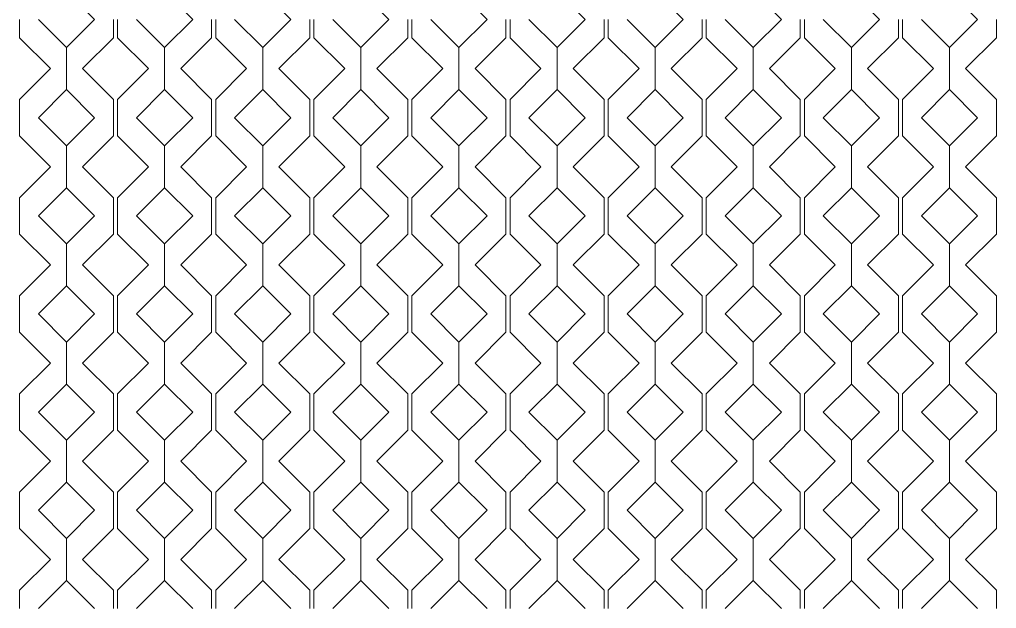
# Model space of a CAD drawing. Header units: millimetres. Extents: x -20794 to 71174, y -103753 to 30644.
# Drawn here: x 2174 to 5493, y 15667 to 17667 of the extents above; entities that cross this region are included whole.
import ezdxf

# ---------------------------------------------------------------- set-up
doc = ezdxf.new("R2010")
doc.units = ezdxf.units.MM
doc.header["$MEASUREMENT"] = 0
doc.layers.add('Местность - Рельеф', color=7, linetype='Continuous')
doc.layers.add('Местность - Рельеф_Ном._пера__102', color=7, linetype='Continuous', lineweight=5, true_color=0xcccccc)

# ---------------------------------------------------------------- blocks, each defined once
blk = doc.blocks.new('*X1')
at = {"layer": 'Местность - Рельеф_Ном._пера__102', "color": 254, "linetype": 'Continuous', "lineweight": 5, "true_color": 0xcccccc}
for p, q in [((2333.331165, 17762.0786), (2428.7608, 17666.649)), ((2666.664165, 17762.0786), (2762.0938, 17666.649)), ((2999.997165, 17762.0786), (3095.4268, 17666.649)), ((3333.330165, 17762.0786), (3428.7598, 17666.649)), ((3666.663165, 17762.0786), (3762.0928, 17666.649)), ((3999.996165, 17762.0786), (4095.4258, 17666.649)), ((4333.329165, 17762.0786), (4428.7588, 17666.649)), ((4666.662165, 17762.0786), (4762.0918, 17666.649)), ((4999.995165, 17762.0786), (5095.4248, 17666.649)), ((5333.328165, 17762.0786), (5428.7578, 17666.649)), ((2173.762, 17666.649), (2173.762, 17604.905)), ((2333.331, 17571.22), (2237.902, 17666.649)), ((2428.7606, 17666.649), (2333.331, 17571.22)), ((2492.9, 17666.649), (2492.9, 17604.905)), ((2507.095, 17666.649), (2507.095, 17604.905)), ((2666.664, 17571.22), (2571.235, 17666.649)), ((2762.0936, 17666.649), (2666.664, 17571.22)), ((2826.233, 17666.649), (2826.233, 17604.905)), ((2840.428, 17666.649), (2840.428, 17604.905)), ((2999.997, 17571.22), (2904.568, 17666.649)), ((3095.4266, 17666.649), (2999.997, 17571.22)), ((3159.566, 17666.649), (3159.566, 17604.905)), ((3173.761, 17666.649), (3173.761, 17604.905)), ((3333.33, 17571.22), (3237.901, 17666.649)), ((3428.7596, 17666.649), (3333.33, 17571.22)), ((3492.899, 17666.649), (3492.899, 17604.905)), ((3507.094, 17666.649), (3507.094, 17604.905)), ((3666.663, 17571.22), (3571.234, 17666.649)), ((3762.0926, 17666.649), (3666.663, 17571.22)), ((3826.232, 17666.649), (3826.232, 17604.905)), ((3840.427, 17666.649), (3840.427, 17604.905)), ((3999.996, 17571.22), (3904.567, 17666.649)), ((4095.4256, 17666.649), (3999.996, 17571.22)), ((4159.565, 17666.649), (4159.565, 17604.905)), ((4173.76, 17666.649), (4173.76, 17604.905)), ((4333.329, 17571.22), (4237.9, 17666.649)), ((4428.7586, 17666.649), (4333.329, 17571.22)), ((4492.898, 17666.649), (4492.898, 17604.905)), ((4507.093, 17666.649), (4507.093, 17604.905)), ((4666.662, 17571.22), (4571.233, 17666.649)), ((4762.0916, 17666.649), (4666.662, 17571.22)), ((4826.231, 17666.649), (4826.231, 17604.905)), ((4840.426, 17666.649), (4840.426, 17604.905)), ((4999.995, 17571.22), (4904.566, 17666.649)), ((5095.4246, 17666.649), (4999.995, 17571.22)), ((5159.564, 17666.649), (5159.564, 17604.905)), ((5173.759, 17666.649), (5173.759, 17604.905)), ((5333.328, 17571.22), (5237.899, 17666.649)), ((5428.7576, 17666.649), (5333.328, 17571.22)), ((5492.897, 17666.649), (5492.897, 17604.905)), ((2278.684, 17499.983), (2173.762, 17604.905)), ((2492.9, 17604.905), (2387.9779, 17499.983)), ((2612.017, 17499.983), (2507.095, 17604.905)), ((2826.233, 17604.905), (2721.3109, 17499.983)), ((2945.35, 17499.983), (2840.428, 17604.905)), ((3159.566, 17604.905), (3054.6439, 17499.983)), ((3278.683, 17499.983), (3173.761, 17604.905)), ((3492.899, 17604.905), (3387.9769, 17499.983)), ((3612.016, 17499.983), (3507.094, 17604.905)), ((3826.232, 17604.905), (3721.3099, 17499.983)), ((3945.349, 17499.983), (3840.427, 17604.905)), ((4159.565, 17604.905), (4054.6429, 17499.983)), ((4278.682, 17499.983), (4173.76, 17604.905)), ((4492.898, 17604.905), (4387.9759, 17499.983)), ((4612.015, 17499.983), (4507.093, 17604.905)), ((4826.231, 17604.905), (4721.3089, 17499.983)), ((4945.348, 17499.983), (4840.426, 17604.905)), ((5159.564, 17604.905), (5054.6419, 17499.983)), ((5278.681, 17499.983), (5173.759, 17604.905)), ((5492.897, 17604.905), (5387.9749, 17499.983)), ((2333.331, 17428.7456), (2333.331, 17571.22)), ((2333.331165, 17571.22), (2333.331165, 17428.7456)), ((2666.664, 17428.7456), (2666.664, 17571.22)), ((2666.664165, 17571.22), (2666.664165, 17428.7456)), ((2999.997, 17428.7456), (2999.997, 17571.22)), ((2999.997165, 17571.22), (2999.997165, 17428.7456)), ((3333.33, 17428.7456), (3333.33, 17571.22)), ((3333.330165, 17571.22), (3333.330165, 17428.7456)), ((3666.663, 17428.7456), (3666.663, 17571.22)), ((3666.663165, 17571.22), (3666.663165, 17428.7456)), ((3999.996, 17428.7456), (3999.996, 17571.22)), ((3999.996165, 17571.22), (3999.996165, 17428.7456)), ((4333.329, 17428.7456), (4333.329, 17571.22)), ((4333.329165, 17571.22), (4333.329165, 17428.7456)), ((4666.662, 17428.7456), (4666.662, 17571.22)), ((4666.662165, 17571.22), (4666.662165, 17428.7456)), ((4999.995, 17428.7456), (4999.995, 17571.22)), ((4999.995165, 17571.22), (4999.995165, 17428.7456)), ((5333.328, 17428.7456), (5333.328, 17571.22)), ((5333.328165, 17571.22), (5333.328165, 17428.7456)), ((2173.762, 17395.0605), (2278.684, 17499.983)), ((2387.9779, 17499.983), (2492.9, 17395.0605)), ((2507.095, 17395.0605), (2612.017, 17499.983)), ((2721.3109, 17499.983), (2826.233, 17395.0605)), ((2840.428, 17395.0605), (2945.35, 17499.983)), ((3054.6439, 17499.983), (3159.566, 17395.0605)), ((3173.761, 17395.0605), (3278.683, 17499.983)), ((3387.9769, 17499.983), (3492.899, 17395.0605)), ((3507.094, 17395.0605), (3612.016, 17499.983)), ((3721.3099, 17499.983), (3826.232, 17395.0605)), ((3840.427, 17395.0605), (3945.349, 17499.983)), ((4054.6429, 17499.983), (4159.565, 17395.0605)), ((4173.76, 17395.0605), (4278.682, 17499.983)), ((4387.9759, 17499.983), (4492.898, 17395.0605)), ((4507.093, 17395.0605), (4612.015, 17499.983)), ((4721.3089, 17499.983), (4826.231, 17395.0605)), ((4840.426, 17395.0605), (4945.348, 17499.983)), ((5054.6419, 17499.983), (5159.564, 17395.0605)), ((5173.759, 17395.0605), (5278.681, 17499.983)), ((5387.9749, 17499.983), (5492.897, 17395.0605)), ((2237.902, 17333.316165), (2333.331, 17428.7458)), ((2333.331165, 17428.7456), (2428.7608, 17333.316)), ((2571.235, 17333.316165), (2666.664, 17428.7458)), ((2666.664165, 17428.7456), (2762.0938, 17333.316)), ((2904.568, 17333.316165), (2999.997, 17428.7458)), ((2999.997165, 17428.7456), (3095.4268, 17333.316)), ((3237.901, 17333.316165), (3333.33, 17428.7458)), ((3333.330165, 17428.7456), (3428.7598, 17333.316)), ((3571.234, 17333.316165), (3666.663, 17428.7458)), ((3666.663165, 17428.7456), (3762.0928, 17333.316)), ((3904.567, 17333.316165), (3999.996, 17428.7458)), ((3999.996165, 17428.7456), (4095.4258, 17333.316)), ((4237.9, 17333.316165), (4333.329, 17428.7458)), ((4333.329165, 17428.7456), (4428.7588, 17333.316)), ((4571.233, 17333.316165), (4666.662, 17428.7458)), ((4666.662165, 17428.7456), (4762.0918, 17333.316)), ((4904.566, 17333.316165), (4999.995, 17428.7458)), ((4999.995165, 17428.7456), (5095.4248, 17333.316)), ((5237.899, 17333.316165), (5333.328, 17428.7458)), ((5333.328165, 17428.7456), (5428.7578, 17333.316)), ((2173.762, 17395.0605), (2173.762, 17333.316)), ((2492.9, 17395.0605), (2492.9, 17333.316)), ((2507.095, 17395.0605), (2507.095, 17333.316)), ((2826.233, 17395.0605), (2826.233, 17333.316)), ((2840.428, 17395.0605), (2840.428, 17333.316)), ((3159.566, 17395.0605), (3159.566, 17333.316)), ((3173.761, 17395.0605), (3173.761, 17333.316)), ((3492.899, 17395.0605), (3492.899, 17333.316)), ((3507.094, 17395.0605), (3507.094, 17333.316)), ((3826.232, 17395.0605), (3826.232, 17333.316)), ((3840.427, 17395.0605), (3840.427, 17333.316)), ((4159.565, 17395.0605), (4159.565, 17333.316)), ((4173.76, 17395.0605), (4173.76, 17333.316)), ((4492.898, 17395.0605), (4492.898, 17333.316)), ((4507.093, 17395.0605), (4507.093, 17333.316)), ((4826.231, 17395.0605), (4826.231, 17333.316)), ((4840.426, 17395.0605), (4840.426, 17333.316)), ((5159.564, 17395.0605), (5159.564, 17333.316)), ((5173.759, 17395.0605), (5173.759, 17333.316)), ((5492.897, 17395.0605), (5492.897, 17333.316)), ((2173.762, 17333.316), (2173.762, 17271.572)), ((2333.331, 17237.887), (2237.902, 17333.316)), ((2428.7606, 17333.316), (2333.331, 17237.887)), ((2492.9, 17333.316), (2492.9, 17271.572)), ((2507.095, 17333.316), (2507.095, 17271.572)), ((2666.664, 17237.887), (2571.235, 17333.316)), ((2762.0936, 17333.316), (2666.664, 17237.887)), ((2826.233, 17333.316), (2826.233, 17271.572)), ((2840.428, 17333.316), (2840.428, 17271.572)), ((2999.997, 17237.887), (2904.568, 17333.316)), ((3095.4266, 17333.316), (2999.997, 17237.887)), ((3159.566, 17333.316), (3159.566, 17271.572)), ((3173.761, 17333.316), (3173.761, 17271.572)), ((3333.33, 17237.887), (3237.901, 17333.316)), ((3428.7596, 17333.316), (3333.33, 17237.887)), ((3492.899, 17333.316), (3492.899, 17271.572)), ((3507.094, 17333.316), (3507.094, 17271.572)), ((3666.663, 17237.887), (3571.234, 17333.316)), ((3762.0926, 17333.316), (3666.663, 17237.887)), ((3826.232, 17333.316), (3826.232, 17271.572)), ((3840.427, 17333.316), (3840.427, 17271.572)), ((3999.996, 17237.887), (3904.567, 17333.316)), ((4095.4256, 17333.316), (3999.996, 17237.887)), ((4159.565, 17333.316), (4159.565, 17271.572)), ((4173.76, 17333.316), (4173.76, 17271.572)), ((4333.329, 17237.887), (4237.9, 17333.316)), ((4428.7586, 17333.316), (4333.329, 17237.887)), ((4492.898, 17333.316), (4492.898, 17271.572)), ((4507.093, 17333.316), (4507.093, 17271.572)), ((4666.662, 17237.887), (4571.233, 17333.316)), ((4762.0916, 17333.316), (4666.662, 17237.887)), ((4826.231, 17333.316), (4826.231, 17271.572)), ((4840.426, 17333.316), (4840.426, 17271.572)), ((4999.995, 17237.887), (4904.566, 17333.316)), ((5095.4246, 17333.316), (4999.995, 17237.887)), ((5159.564, 17333.316), (5159.564, 17271.572)), ((5173.759, 17333.316), (5173.759, 17271.572)), ((5333.328, 17237.887), (5237.899, 17333.316)), ((5428.7576, 17333.316), (5333.328, 17237.887)), ((5492.897, 17333.316), (5492.897, 17271.572)), ((2278.684, 17166.65), (2173.762, 17271.572)), ((2492.9, 17271.572), (2387.9779, 17166.65)), ((2612.017, 17166.65), (2507.095, 17271.572)), ((2826.233, 17271.572), (2721.3109, 17166.65)), ((2945.35, 17166.65), (2840.428, 17271.572)), ((3159.566, 17271.572), (3054.6439, 17166.65)), ((3278.683, 17166.65), (3173.761, 17271.572)), ((3492.899, 17271.572), (3387.9769, 17166.65)), ((3612.016, 17166.65), (3507.094, 17271.572)), ((3826.232, 17271.572), (3721.3099, 17166.65)), ((3945.349, 17166.65), (3840.427, 17271.572)), ((4159.565, 17271.572), (4054.6429, 17166.65)), ((4278.682, 17166.65), (4173.76, 17271.572)), ((4492.898, 17271.572), (4387.9759, 17166.65)), ((4612.015, 17166.65), (4507.093, 17271.572)), ((4826.231, 17271.572), (4721.3089, 17166.65)), ((4945.348, 17166.65), (4840.426, 17271.572)), ((5159.564, 17271.572), (5054.6419, 17166.65)), ((5278.681, 17166.65), (5173.759, 17271.572)), ((5492.897, 17271.572), (5387.9749, 17166.65)), ((2333.331, 17095.4126), (2333.331, 17237.887)), ((2333.331165, 17237.887), (2333.331165, 17095.4126)), ((2666.664, 17095.4126), (2666.664, 17237.887)), ((2666.664165, 17237.887), (2666.664165, 17095.4126)), ((2999.997, 17095.4126), (2999.997, 17237.887)), ((2999.997165, 17237.887), (2999.997165, 17095.4126)), ((3333.33, 17095.4126), (3333.33, 17237.887)), ((3333.330165, 17237.887), (3333.330165, 17095.4126)), ((3666.663, 17095.4126), (3666.663, 17237.887)), ((3666.663165, 17237.887), (3666.663165, 17095.4126)), ((3999.996, 17095.4126), (3999.996, 17237.887)), ((3999.996165, 17237.887), (3999.996165, 17095.4126)), ((4333.329, 17095.4126), (4333.329, 17237.887)), ((4333.329165, 17237.887), (4333.329165, 17095.4126)), ((4666.662, 17095.4126), (4666.662, 17237.887)), ((4666.662165, 17237.887), (4666.662165, 17095.4126)), ((4999.995, 17095.4126), (4999.995, 17237.887)), ((4999.995165, 17237.887), (4999.995165, 17095.4126)), ((5333.328, 17095.4126), (5333.328, 17237.887)), ((5333.328165, 17237.887), (5333.328165, 17095.4126)), ((2173.762, 17061.7275), (2278.684, 17166.65)), ((2387.9779, 17166.65), (2492.9, 17061.7275)), ((2507.095, 17061.7275), (2612.017, 17166.65)), ((2721.3109, 17166.65), (2826.233, 17061.7275)), ((2840.428, 17061.7275), (2945.35, 17166.65)), ((3054.6439, 17166.65), (3159.566, 17061.7275)), ((3173.761, 17061.7275), (3278.683, 17166.65)), ((3387.9769, 17166.65), (3492.899, 17061.7275)), ((3507.094, 17061.7275), (3612.016, 17166.65)), ((3721.3099, 17166.65), (3826.232, 17061.7275)), ((3840.427, 17061.7275), (3945.349, 17166.65)), ((4054.6429, 17166.65), (4159.565, 17061.7275)), ((4173.76, 17061.7275), (4278.682, 17166.65)), ((4387.9759, 17166.65), (4492.898, 17061.7275)), ((4507.093, 17061.7275), (4612.015, 17166.65)), ((4721.3089, 17166.65), (4826.231, 17061.7275)), ((4840.426, 17061.7275), (4945.348, 17166.65)), ((5054.6419, 17166.65), (5159.564, 17061.7275)), ((5173.759, 17061.7275), (5278.681, 17166.65)), ((5387.9749, 17166.65), (5492.897, 17061.7275)), ((2237.902, 16999.983165), (2333.331, 17095.4128)), ((2333.331165, 17095.4126), (2428.7608, 16999.983)), ((2571.235, 16999.983165), (2666.664, 17095.4128)), ((2666.664165, 17095.4126), (2762.0938, 16999.983)), ((2904.568, 16999.983165), (2999.997, 17095.4128)), ((2999.997165, 17095.4126), (3095.4268, 16999.983)), ((3237.901, 16999.983165), (3333.33, 17095.4128)), ((3333.330165, 17095.4126), (3428.7598, 16999.983)), ((3571.234, 16999.983165), (3666.663, 17095.4128)), ((3666.663165, 17095.4126), (3762.0928, 16999.983)), ((3904.567, 16999.983165), (3999.996, 17095.4128)), ((3999.996165, 17095.4126), (4095.4258, 16999.983)), ((4237.9, 16999.983165), (4333.329, 17095.4128)), ((4333.329165, 17095.4126), (4428.7588, 16999.983)), ((4571.233, 16999.983165), (4666.662, 17095.4128)), ((4666.662165, 17095.4126), (4762.0918, 16999.983)), ((4904.566, 16999.983165), (4999.995, 17095.4128)), ((4999.995165, 17095.4126), (5095.4248, 16999.983)), ((5237.899, 16999.983165), (5333.328, 17095.4128)), ((5333.328165, 17095.4126), (5428.7578, 16999.983)), ((2173.762, 17061.7275), (2173.762, 16999.983)), ((2492.9, 17061.7275), (2492.9, 16999.983)), ((2507.095, 17061.7275), (2507.095, 16999.983)), ((2826.233, 17061.7275), (2826.233, 16999.983)), ((2840.428, 17061.7275), (2840.428, 16999.983)), ((3159.566, 17061.7275), (3159.566, 16999.983)), ((3173.761, 17061.7275), (3173.761, 16999.983)), ((3492.899, 17061.7275), (3492.899, 16999.983)), ((3507.094, 17061.7275), (3507.094, 16999.983)), ((3826.232, 17061.7275), (3826.232, 16999.983)), ((3840.427, 17061.7275), (3840.427, 16999.983)), ((4159.565, 17061.7275), (4159.565, 16999.983)), ((4173.76, 17061.7275), (4173.76, 16999.983)), ((4492.898, 17061.7275), (4492.898, 16999.983)), ((4507.093, 17061.7275), (4507.093, 16999.983)), ((4826.231, 17061.7275), (4826.231, 16999.983)), ((4840.426, 17061.7275), (4840.426, 16999.983)), ((5159.564, 17061.7275), (5159.564, 16999.983)), ((5173.759, 17061.7275), (5173.759, 16999.983)), ((5492.897, 17061.7275), (5492.897, 16999.983)), ((2173.762, 16999.983), (2173.762, 16938.239)), ((2333.331, 16904.554), (2237.902, 16999.983)), ((2428.7606, 16999.983), (2333.331, 16904.554)), ((2492.9, 16999.983), (2492.9, 16938.239)), ((2507.095, 16999.983), (2507.095, 16938.239)), ((2666.664, 16904.554), (2571.235, 16999.983)), ((2762.0936, 16999.983), (2666.664, 16904.554)), ((2826.233, 16999.983), (2826.233, 16938.239)), ((2840.428, 16999.983), (2840.428, 16938.239)), ((2999.997, 16904.554), (2904.568, 16999.983)), ((3095.4266, 16999.983), (2999.997, 16904.554)), ((3159.566, 16999.983), (3159.566, 16938.239)), ((3173.761, 16999.983), (3173.761, 16938.239)), ((3333.33, 16904.554), (3237.901, 16999.983)), ((3428.7596, 16999.983), (3333.33, 16904.554)), ((3492.899, 16999.983), (3492.899, 16938.239)), ((3507.094, 16999.983), (3507.094, 16938.239)), ((3666.663, 16904.554), (3571.234, 16999.983)), ((3762.0926, 16999.983), (3666.663, 16904.554)), ((3826.232, 16999.983), (3826.232, 16938.239)), ((3840.427, 16999.983), (3840.427, 16938.239)), ((3999.996, 16904.554), (3904.567, 16999.983)), ((4095.4256, 16999.983), (3999.996, 16904.554)), ((4159.565, 16999.983), (4159.565, 16938.239)), ((4173.76, 16999.983), (4173.76, 16938.239)), ((4333.329, 16904.554), (4237.9, 16999.983)), ((4428.7586, 16999.983), (4333.329, 16904.554)), ((4492.898, 16999.983), (4492.898, 16938.239)), ((4507.093, 16999.983), (4507.093, 16938.239)), ((4666.662, 16904.554), (4571.233, 16999.983)), ((4762.0916, 16999.983), (4666.662, 16904.554)), ((4826.231, 16999.983), (4826.231, 16938.239)), ((4840.426, 16999.983), (4840.426, 16938.239)), ((4999.995, 16904.554), (4904.566, 16999.983)), ((5095.4246, 16999.983), (4999.995, 16904.554)), ((5159.564, 16999.983), (5159.564, 16938.239)), ((5173.759, 16999.983), (5173.759, 16938.239)), ((5333.328, 16904.554), (5237.899, 16999.983)), ((5428.7576, 16999.983), (5333.328, 16904.554)), ((5492.897, 16999.983), (5492.897, 16938.239)), ((2278.684, 16833.317), (2173.762, 16938.239)), ((2492.9, 16938.239), (2387.9779, 16833.317)), ((2612.017, 16833.317), (2507.095, 16938.239)), ((2826.233, 16938.239), (2721.3109, 16833.317)), ((2945.35, 16833.317), (2840.428, 16938.239)), ((3159.566, 16938.239), (3054.6439, 16833.317)), ((3278.683, 16833.317), (3173.761, 16938.239)), ((3492.899, 16938.239), (3387.9769, 16833.317)), ((3612.016, 16833.317), (3507.094, 16938.239)), ((3826.232, 16938.239), (3721.3099, 16833.317)), ((3945.349, 16833.317), (3840.427, 16938.239)), ((4159.565, 16938.239), (4054.6429, 16833.317)), ((4278.682, 16833.317), (4173.76, 16938.239)), ((4492.898, 16938.239), (4387.9759, 16833.317)), ((4612.015, 16833.317), (4507.093, 16938.239)), ((4826.231, 16938.239), (4721.3089, 16833.317)), ((4945.348, 16833.317), (4840.426, 16938.239)), ((5159.564, 16938.239), (5054.6419, 16833.317)), ((5278.681, 16833.317), (5173.759, 16938.239)), ((5492.897, 16938.239), (5387.9749, 16833.317)), ((2333.331, 16762.0796), (2333.331, 16904.554)), ((2333.331165, 16904.554), (2333.331165, 16762.0796)), ((2666.664, 16762.0796), (2666.664, 16904.554)), ((2666.664165, 16904.554), (2666.664165, 16762.0796)), ((2999.997, 16762.0796), (2999.997, 16904.554)), ((2999.997165, 16904.554), (2999.997165, 16762.0796)), ((3333.33, 16762.0796), (3333.33, 16904.554)), ((3333.330165, 16904.554), (3333.330165, 16762.0796)), ((3666.663, 16762.0796), (3666.663, 16904.554)), ((3666.663165, 16904.554), (3666.663165, 16762.0796)), ((3999.996, 16762.0796), (3999.996, 16904.554)), ((3999.996165, 16904.554), (3999.996165, 16762.0796)), ((4333.329, 16762.0796), (4333.329, 16904.554)), ((4333.329165, 16904.554), (4333.329165, 16762.0796)), ((4666.662, 16762.0796), (4666.662, 16904.554)), ((4666.662165, 16904.554), (4666.662165, 16762.0796)), ((4999.995, 16762.0796), (4999.995, 16904.554)), ((4999.995165, 16904.554), (4999.995165, 16762.0796)), ((5333.328, 16762.0796), (5333.328, 16904.554)), ((5333.328165, 16904.554), (5333.328165, 16762.0796)), ((2173.762, 16728.3945), (2278.684, 16833.317)), ((2387.9779, 16833.317), (2492.9, 16728.3945)), ((2507.095, 16728.3945), (2612.017, 16833.317)), ((2721.3109, 16833.317), (2826.233, 16728.3945)), ((2840.428, 16728.3945), (2945.35, 16833.317)), ((3054.6439, 16833.317), (3159.566, 16728.3945)), ((3173.761, 16728.3945), (3278.683, 16833.317)), ((3387.9769, 16833.317), (3492.899, 16728.3945)), ((3507.094, 16728.3945), (3612.016, 16833.317)), ((3721.3099, 16833.317), (3826.232, 16728.3945)), ((3840.427, 16728.3945), (3945.349, 16833.317)), ((4054.6429, 16833.317), (4159.565, 16728.3945)), ((4173.76, 16728.3945), (4278.682, 16833.317)), ((4387.9759, 16833.317), (4492.898, 16728.3945)), ((4507.093, 16728.3945), (4612.015, 16833.317)), ((4721.3089, 16833.317), (4826.231, 16728.3945)), ((4840.426, 16728.3945), (4945.348, 16833.317)), ((5054.6419, 16833.317), (5159.564, 16728.3945)), ((5173.759, 16728.3945), (5278.681, 16833.317)), ((5387.9749, 16833.317), (5492.897, 16728.3945)), ((2237.902, 16666.650165), (2333.331, 16762.0798)), ((2333.331165, 16762.0796), (2428.7608, 16666.65)), ((2571.235, 16666.650165), (2666.664, 16762.0798)), ((2666.664165, 16762.0796), (2762.0938, 16666.65)), ((2904.568, 16666.650165), (2999.997, 16762.0798)), ((2999.997165, 16762.0796), (3095.4268, 16666.65)), ((3237.901, 16666.650165), (3333.33, 16762.0798)), ((3333.330165, 16762.0796), (3428.7598, 16666.65)), ((3571.234, 16666.650165), (3666.663, 16762.0798)), ((3666.663165, 16762.0796), (3762.0928, 16666.65)), ((3904.567, 16666.650165), (3999.996, 16762.0798)), ((3999.996165, 16762.0796), (4095.4258, 16666.65)), ((4237.9, 16666.650165), (4333.329, 16762.0798)), ((4333.329165, 16762.0796), (4428.7588, 16666.65)), ((4571.233, 16666.650165), (4666.662, 16762.0798)), ((4666.662165, 16762.0796), (4762.0918, 16666.65)), ((4904.566, 16666.650165), (4999.995, 16762.0798)), ((4999.995165, 16762.0796), (5095.4248, 16666.65)), ((5237.899, 16666.650165), (5333.328, 16762.0798)), ((5333.328165, 16762.0796), (5428.7578, 16666.65)), ((2173.762, 16728.3945), (2173.762, 16666.65)), ((2492.9, 16728.3945), (2492.9, 16666.65)), ((2507.095, 16728.3945), (2507.095, 16666.65)), ((2826.233, 16728.3945), (2826.233, 16666.65)), ((2840.428, 16728.3945), (2840.428, 16666.65)), ((3159.566, 16728.3945), (3159.566, 16666.65)), ((3173.761, 16728.3945), (3173.761, 16666.65)), ((3492.899, 16728.3945), (3492.899, 16666.65)), ((3507.094, 16728.3945), (3507.094, 16666.65)), ((3826.232, 16728.3945), (3826.232, 16666.65)), ((3840.427, 16728.3945), (3840.427, 16666.65)), ((4159.565, 16728.3945), (4159.565, 16666.65)), ((4173.76, 16728.3945), (4173.76, 16666.65)), ((4492.898, 16728.3945), (4492.898, 16666.65)), ((4507.093, 16728.3945), (4507.093, 16666.65)), ((4826.231, 16728.3945), (4826.231, 16666.65)), ((4840.426, 16728.3945), (4840.426, 16666.65)), ((5159.564, 16728.3945), (5159.564, 16666.65)), ((5173.759, 16728.3945), (5173.759, 16666.65)), ((5492.897, 16728.3945), (5492.897, 16666.65)), ((2173.762, 16666.65), (2173.762, 16604.906)), ((2333.331, 16571.221), (2237.902, 16666.65)), ((2428.7606, 16666.65), (2333.331, 16571.221)), ((2492.9, 16666.65), (2492.9, 16604.906)), ((2507.095, 16666.65), (2507.095, 16604.906)), ((2666.664, 16571.221), (2571.235, 16666.65)), ((2762.0936, 16666.65), (2666.664, 16571.221)), ((2826.233, 16666.65), (2826.233, 16604.906)), ((2840.428, 16666.65), (2840.428, 16604.906)), ((2999.997, 16571.221), (2904.568, 16666.65)), ((3095.4266, 16666.65), (2999.997, 16571.221)), ((3159.566, 16666.65), (3159.566, 16604.906)), ((3173.761, 16666.65), (3173.761, 16604.906)), ((3333.33, 16571.221), (3237.901, 16666.65)), ((3428.7596, 16666.65), (3333.33, 16571.221)), ((3492.899, 16666.65), (3492.899, 16604.906)), ((3507.094, 16666.65), (3507.094, 16604.906)), ((3666.663, 16571.221), (3571.234, 16666.65)), ((3762.0926, 16666.65), (3666.663, 16571.221)), ((3826.232, 16666.65), (3826.232, 16604.906)), ((3840.427, 16666.65), (3840.427, 16604.906)), ((3999.996, 16571.221), (3904.567, 16666.65)), ((4095.4256, 16666.65), (3999.996, 16571.221)), ((4159.565, 16666.65), (4159.565, 16604.906)), ((4173.76, 16666.65), (4173.76, 16604.906)), ((4333.329, 16571.221), (4237.9, 16666.65)), ((4428.7586, 16666.65), (4333.329, 16571.221)), ((4492.898, 16666.65), (4492.898, 16604.906)), ((4507.093, 16666.65), (4507.093, 16604.906)), ((4666.662, 16571.221), (4571.233, 16666.65)), ((4762.0916, 16666.65), (4666.662, 16571.221)), ((4826.231, 16666.65), (4826.231, 16604.906)), ((4840.426, 16666.65), (4840.426, 16604.906)), ((4999.995, 16571.221), (4904.566, 16666.65)), ((5095.4246, 16666.65), (4999.995, 16571.221)), ((5159.564, 16666.65), (5159.564, 16604.906)), ((5173.759, 16666.65), (5173.759, 16604.906)), ((5333.328, 16571.221), (5237.899, 16666.65)), ((5428.7576, 16666.65), (5333.328, 16571.221)), ((5492.897, 16666.65), (5492.897, 16604.906)), ((2278.684, 16499.984), (2173.762, 16604.906)), ((2492.9, 16604.906), (2387.9779, 16499.984)), ((2612.017, 16499.984), (2507.095, 16604.906)), ((2826.233, 16604.906), (2721.3109, 16499.984)), ((2945.35, 16499.984), (2840.428, 16604.906)), ((3159.566, 16604.906), (3054.6439, 16499.984)), ((3278.683, 16499.984), (3173.761, 16604.906)), ((3492.899, 16604.906), (3387.9769, 16499.984)), ((3612.016, 16499.984), (3507.094, 16604.906)), ((3826.232, 16604.906), (3721.3099, 16499.984)), ((3945.349, 16499.984), (3840.427, 16604.906)), ((4159.565, 16604.906), (4054.6429, 16499.984)), ((4278.682, 16499.984), (4173.76, 16604.906)), ((4492.898, 16604.906), (4387.9759, 16499.984)), ((4612.015, 16499.984), (4507.093, 16604.906)), ((4826.231, 16604.906), (4721.3089, 16499.984)), ((4945.348, 16499.984), (4840.426, 16604.906)), ((5159.564, 16604.906), (5054.6419, 16499.984)), ((5278.681, 16499.984), (5173.759, 16604.906)), ((5492.897, 16604.906), (5387.9749, 16499.984)), ((2333.331, 16428.7466), (2333.331, 16571.221)), ((2333.331165, 16571.221), (2333.331165, 16428.7466)), ((2666.664, 16428.7466), (2666.664, 16571.221)), ((2666.664165, 16571.221), (2666.664165, 16428.7466)), ((2999.997, 16428.7466), (2999.997, 16571.221)), ((2999.997165, 16571.221), (2999.997165, 16428.7466)), ((3333.33, 16428.7466), (3333.33, 16571.221)), ((3333.330165, 16571.221), (3333.330165, 16428.7466)), ((3666.663, 16428.7466), (3666.663, 16571.221)), ((3666.663165, 16571.221), (3666.663165, 16428.7466)), ((3999.996, 16428.7466), (3999.996, 16571.221)), ((3999.996165, 16571.221), (3999.996165, 16428.7466)), ((4333.329, 16428.7466), (4333.329, 16571.221)), ((4333.329165, 16571.221), (4333.329165, 16428.7466)), ((4666.662, 16428.7466), (4666.662, 16571.221)), ((4666.662165, 16571.221), (4666.662165, 16428.7466)), ((4999.995, 16428.7466), (4999.995, 16571.221)), ((4999.995165, 16571.221), (4999.995165, 16428.7466)), ((5333.328, 16428.7466), (5333.328, 16571.221)), ((5333.328165, 16571.221), (5333.328165, 16428.7466)), ((2173.762, 16395.0615), (2278.684, 16499.984)), ((2387.9779, 16499.984), (2492.9, 16395.0615)), ((2507.095, 16395.0615), (2612.017, 16499.984)), ((2721.3109, 16499.984), (2826.233, 16395.0615)), ((2840.428, 16395.0615), (2945.35, 16499.984)), ((3054.6439, 16499.984), (3159.566, 16395.0615)), ((3173.761, 16395.0615), (3278.683, 16499.984)), ((3387.9769, 16499.984), (3492.899, 16395.0615)), ((3507.094, 16395.0615), (3612.016, 16499.984)), ((3721.3099, 16499.984), (3826.232, 16395.0615)), ((3840.427, 16395.0615), (3945.349, 16499.984)), ((4054.6429, 16499.984), (4159.565, 16395.0615)), ((4173.76, 16395.0615), (4278.682, 16499.984)), ((4387.9759, 16499.984), (4492.898, 16395.0615)), ((4507.093, 16395.0615), (4612.015, 16499.984)), ((4721.3089, 16499.984), (4826.231, 16395.0615)), ((4840.426, 16395.0615), (4945.348, 16499.984)), ((5054.6419, 16499.984), (5159.564, 16395.0615)), ((5173.759, 16395.0615), (5278.681, 16499.984)), ((5387.9749, 16499.984), (5492.897, 16395.0615)), ((2237.902, 16333.317165), (2333.331, 16428.7468)), ((2333.331165, 16428.7466), (2428.7608, 16333.317)), ((2571.235, 16333.317165), (2666.664, 16428.7468)), ((2666.664165, 16428.7466), (2762.0938, 16333.317)), ((2904.568, 16333.317165), (2999.997, 16428.7468)), ((2999.997165, 16428.7466), (3095.4268, 16333.317)), ((3237.901, 16333.317165), (3333.33, 16428.7468)), ((3333.330165, 16428.7466), (3428.7598, 16333.317)), ((3571.234, 16333.317165), (3666.663, 16428.7468)), ((3666.663165, 16428.7466), (3762.0928, 16333.317)), ((3904.567, 16333.317165), (3999.996, 16428.7468)), ((3999.996165, 16428.7466), (4095.4258, 16333.317)), ((4237.9, 16333.317165), (4333.329, 16428.7468)), ((4333.329165, 16428.7466), (4428.7588, 16333.317)), ((4571.233, 16333.317165), (4666.662, 16428.7468)), ((4666.662165, 16428.7466), (4762.0918, 16333.317)), ((4904.566, 16333.317165), (4999.995, 16428.7468)), ((4999.995165, 16428.7466), (5095.4248, 16333.317)), ((5237.899, 16333.317165), (5333.328, 16428.7468)), ((5333.328165, 16428.7466), (5428.7578, 16333.317)), ((2173.762, 16395.0615), (2173.762, 16333.317)), ((2492.9, 16395.0615), (2492.9, 16333.317)), ((2507.095, 16395.0615), (2507.095, 16333.317)), ((2826.233, 16395.0615), (2826.233, 16333.317)), ((2840.428, 16395.0615), (2840.428, 16333.317)), ((3159.566, 16395.0615), (3159.566, 16333.317)), ((3173.761, 16395.0615), (3173.761, 16333.317)), ((3492.899, 16395.0615), (3492.899, 16333.317)), ((3507.094, 16395.0615), (3507.094, 16333.317)), ((3826.232, 16395.0615), (3826.232, 16333.317)), ((3840.427, 16395.0615), (3840.427, 16333.317)), ((4159.565, 16395.0615), (4159.565, 16333.317)), ((4173.76, 16395.0615), (4173.76, 16333.317)), ((4492.898, 16395.0615), (4492.898, 16333.317)), ((4507.093, 16395.0615), (4507.093, 16333.317)), ((4826.231, 16395.0615), (4826.231, 16333.317)), ((4840.426, 16395.0615), (4840.426, 16333.317)), ((5159.564, 16395.0615), (5159.564, 16333.317)), ((5173.759, 16395.0615), (5173.759, 16333.317)), ((5492.897, 16395.0615), (5492.897, 16333.317)), ((2173.762, 16333.317), (2173.762, 16271.573)), ((2333.331, 16237.888), (2237.902, 16333.317)), ((2428.7606, 16333.317), (2333.331, 16237.888)), ((2492.9, 16333.317), (2492.9, 16271.573)), ((2507.095, 16333.317), (2507.095, 16271.573)), ((2666.664, 16237.888), (2571.235, 16333.317)), ((2762.0936, 16333.317), (2666.664, 16237.888)), ((2826.233, 16333.317), (2826.233, 16271.573)), ((2840.428, 16333.317), (2840.428, 16271.573)), ((2999.997, 16237.888), (2904.568, 16333.317)), ((3095.4266, 16333.317), (2999.997, 16237.888)), ((3159.566, 16333.317), (3159.566, 16271.573)), ((3173.761, 16333.317), (3173.761, 16271.573)), ((3333.33, 16237.888), (3237.901, 16333.317)), ((3428.7596, 16333.317), (3333.33, 16237.888)), ((3492.899, 16333.317), (3492.899, 16271.573)), ((3507.094, 16333.317), (3507.094, 16271.573)), ((3666.663, 16237.888), (3571.234, 16333.317)), ((3762.0926, 16333.317), (3666.663, 16237.888)), ((3826.232, 16333.317), (3826.232, 16271.573)), ((3840.427, 16333.317), (3840.427, 16271.573)), ((3999.996, 16237.888), (3904.567, 16333.317)), ((4095.4256, 16333.317), (3999.996, 16237.888)), ((4159.565, 16333.317), (4159.565, 16271.573)), ((4173.76, 16333.317), (4173.76, 16271.573)), ((4333.329, 16237.888), (4237.9, 16333.317)), ((4428.7586, 16333.317), (4333.329, 16237.888)), ((4492.898, 16333.317), (4492.898, 16271.573)), ((4507.093, 16333.317), (4507.093, 16271.573)), ((4666.662, 16237.888), (4571.233, 16333.317)), ((4762.0916, 16333.317), (4666.662, 16237.888)), ((4826.231, 16333.317), (4826.231, 16271.573)), ((4840.426, 16333.317), (4840.426, 16271.573)), ((4999.995, 16237.888), (4904.566, 16333.317)), ((5095.4246, 16333.317), (4999.995, 16237.888)), ((5159.564, 16333.317), (5159.564, 16271.573)), ((5173.759, 16333.317), (5173.759, 16271.573)), ((5333.328, 16237.888), (5237.899, 16333.317)), ((5428.7576, 16333.317), (5333.328, 16237.888)), ((5492.897, 16333.317), (5492.897, 16271.573)), ((2278.684, 16166.651), (2173.762, 16271.573)), ((2492.9, 16271.573), (2387.9779, 16166.651)), ((2612.017, 16166.651), (2507.095, 16271.573)), ((2826.233, 16271.573), (2721.3109, 16166.651)), ((2945.35, 16166.651), (2840.428, 16271.573)), ((3159.566, 16271.573), (3054.6439, 16166.651)), ((3278.683, 16166.651), (3173.761, 16271.573)), ((3492.899, 16271.573), (3387.9769, 16166.651)), ((3612.016, 16166.651), (3507.094, 16271.573)), ((3826.232, 16271.573), (3721.3099, 16166.651)), ((3945.349, 16166.651), (3840.427, 16271.573)), ((4159.565, 16271.573), (4054.6429, 16166.651)), ((4278.682, 16166.651), (4173.76, 16271.573)), ((4492.898, 16271.573), (4387.9759, 16166.651)), ((4612.015, 16166.651), (4507.093, 16271.573)), ((4826.231, 16271.573), (4721.3089, 16166.651)), ((4945.348, 16166.651), (4840.426, 16271.573)), ((5159.564, 16271.573), (5054.6419, 16166.651)), ((5278.681, 16166.651), (5173.759, 16271.573)), ((5492.897, 16271.573), (5387.9749, 16166.651)), ((2333.331, 16095.4136), (2333.331, 16237.888)), ((2333.331165, 16237.888), (2333.331165, 16095.4136)), ((2666.664, 16095.4136), (2666.664, 16237.888)), ((2666.664165, 16237.888), (2666.664165, 16095.4136)), ((2999.997, 16095.4136), (2999.997, 16237.888)), ((2999.997165, 16237.888), (2999.997165, 16095.4136)), ((3333.33, 16095.4136), (3333.33, 16237.888)), ((3333.330165, 16237.888), (3333.330165, 16095.4136)), ((3666.663, 16095.4136), (3666.663, 16237.888)), ((3666.663165, 16237.888), (3666.663165, 16095.4136)), ((3999.996, 16095.4136), (3999.996, 16237.888)), ((3999.996165, 16237.888), (3999.996165, 16095.4136)), ((4333.329, 16095.4136), (4333.329, 16237.888)), ((4333.329165, 16237.888), (4333.329165, 16095.4136)), ((4666.662, 16095.4136), (4666.662, 16237.888)), ((4666.662165, 16237.888), (4666.662165, 16095.4136)), ((4999.995, 16095.4136), (4999.995, 16237.888)), ((4999.995165, 16237.888), (4999.995165, 16095.4136)), ((5333.328, 16095.4136), (5333.328, 16237.888)), ((5333.328165, 16237.888), (5333.328165, 16095.4136)), ((2173.762, 16061.7285), (2278.684, 16166.651)), ((2387.9779, 16166.651), (2492.9, 16061.7285)), ((2507.095, 16061.7285), (2612.017, 16166.651)), ((2721.3109, 16166.651), (2826.233, 16061.7285)), ((2840.428, 16061.7285), (2945.35, 16166.651)), ((3054.6439, 16166.651), (3159.566, 16061.7285)), ((3173.761, 16061.7285), (3278.683, 16166.651)), ((3387.9769, 16166.651), (3492.899, 16061.7285)), ((3507.094, 16061.7285), (3612.016, 16166.651)), ((3721.3099, 16166.651), (3826.232, 16061.7285)), ((3840.427, 16061.7285), (3945.349, 16166.651)), ((4054.6429, 16166.651), (4159.565, 16061.7285)), ((4173.76, 16061.7285), (4278.682, 16166.651)), ((4387.9759, 16166.651), (4492.898, 16061.7285)), ((4507.093, 16061.7285), (4612.015, 16166.651)), ((4721.3089, 16166.651), (4826.231, 16061.7285)), ((4840.426, 16061.7285), (4945.348, 16166.651)), ((5054.6419, 16166.651), (5159.564, 16061.7285)), ((5173.759, 16061.7285), (5278.681, 16166.651)), ((5387.9749, 16166.651), (5492.897, 16061.7285)), ((2237.902, 15999.984165), (2333.331, 16095.4138)), ((2333.331165, 16095.4136), (2428.7608, 15999.984)), ((2571.235, 15999.984165), (2666.664, 16095.4138)), ((2666.664165, 16095.4136), (2762.0938, 15999.984)), ((2904.568, 15999.984165), (2999.997, 16095.4138)), ((2999.997165, 16095.4136), (3095.4268, 15999.984)), ((3237.901, 15999.984165), (3333.33, 16095.4138)), ((3333.330165, 16095.4136), (3428.7598, 15999.984)), ((3571.234, 15999.984165), (3666.663, 16095.4138)), ((3666.663165, 16095.4136), (3762.0928, 15999.984)), ((3904.567, 15999.984165), (3999.996, 16095.4138)), ((3999.996165, 16095.4136), (4095.4258, 15999.984)), ((4237.9, 15999.984165), (4333.329, 16095.4138)), ((4333.329165, 16095.4136), (4428.7588, 15999.984)), ((4571.233, 15999.984165), (4666.662, 16095.4138)), ((4666.662165, 16095.4136), (4762.0918, 15999.984)), ((4904.566, 15999.984165), (4999.995, 16095.4138)), ((4999.995165, 16095.4136), (5095.4248, 15999.984)), ((5237.899, 15999.984165), (5333.328, 16095.4138)), ((5333.328165, 16095.4136), (5428.7578, 15999.984)), ((2173.762, 16061.7285), (2173.762, 15999.984)), ((2492.9, 16061.7285), (2492.9, 15999.984)), ((2507.095, 16061.7285), (2507.095, 15999.984)), ((2826.233, 16061.7285), (2826.233, 15999.984)), ((2840.428, 16061.7285), (2840.428, 15999.984)), ((3159.566, 16061.7285), (3159.566, 15999.984)), ((3173.761, 16061.7285), (3173.761, 15999.984)), ((3492.899, 16061.7285), (3492.899, 15999.984)), ((3507.094, 16061.7285), (3507.094, 15999.984)), ((3826.232, 16061.7285), (3826.232, 15999.984)), ((3840.427, 16061.7285), (3840.427, 15999.984)), ((4159.565, 16061.7285), (4159.565, 15999.984)), ((4173.76, 16061.7285), (4173.76, 15999.984)), ((4492.898, 16061.7285), (4492.898, 15999.984)), ((4507.093, 16061.7285), (4507.093, 15999.984)), ((4826.231, 16061.7285), (4826.231, 15999.984)), ((4840.426, 16061.7285), (4840.426, 15999.984)), ((5159.564, 16061.7285), (5159.564, 15999.984)), ((5173.759, 16061.7285), (5173.759, 15999.984)), ((5492.897, 16061.7285), (5492.897, 15999.984)), ((2173.762, 15999.984), (2173.762, 15938.24)), ((2333.331, 15904.555), (2237.902, 15999.984)), ((2428.7606, 15999.984), (2333.331, 15904.555)), ((2492.9, 15999.984), (2492.9, 15938.24)), ((2507.095, 15999.984), (2507.095, 15938.24)), ((2666.664, 15904.555), (2571.235, 15999.984)), ((2762.0936, 15999.984), (2666.664, 15904.555)), ((2826.233, 15999.984), (2826.233, 15938.24)), ((2840.428, 15999.984), (2840.428, 15938.24)), ((2999.997, 15904.555), (2904.568, 15999.984)), ((3095.4266, 15999.984), (2999.997, 15904.555)), ((3159.566, 15999.984), (3159.566, 15938.24)), ((3173.761, 15999.984), (3173.761, 15938.24)), ((3333.33, 15904.555), (3237.901, 15999.984)), ((3428.7596, 15999.984), (3333.33, 15904.555)), ((3492.899, 15999.984), (3492.899, 15938.24)), ((3507.094, 15999.984), (3507.094, 15938.24)), ((3666.663, 15904.555), (3571.234, 15999.984)), ((3762.0926, 15999.984), (3666.663, 15904.555)), ((3826.232, 15999.984), (3826.232, 15938.24)), ((3840.427, 15999.984), (3840.427, 15938.24)), ((3999.996, 15904.555), (3904.567, 15999.984)), ((4095.4256, 15999.984), (3999.996, 15904.555)), ((4159.565, 15999.984), (4159.565, 15938.24)), ((4173.76, 15999.984), (4173.76, 15938.24)), ((4333.329, 15904.555), (4237.9, 15999.984)), ((4428.7586, 15999.984), (4333.329, 15904.555)), ((4492.898, 15999.984), (4492.898, 15938.24)), ((4507.093, 15999.984), (4507.093, 15938.24)), ((4666.662, 15904.555), (4571.233, 15999.984)), ((4762.0916, 15999.984), (4666.662, 15904.555)), ((4826.231, 15999.984), (4826.231, 15938.24)), ((4840.426, 15999.984), (4840.426, 15938.24)), ((4999.995, 15904.555), (4904.566, 15999.984)), ((5095.4246, 15999.984), (4999.995, 15904.555)), ((5159.564, 15999.984), (5159.564, 15938.24)), ((5173.759, 15999.984), (5173.759, 15938.24)), ((5333.328, 15904.555), (5237.899, 15999.984)), ((5428.7576, 15999.984), (5333.328, 15904.555)), ((5492.897, 15999.984), (5492.897, 15938.24)), ((2278.684, 15833.318), (2173.762, 15938.24)), ((2492.9, 15938.24), (2387.9779, 15833.318)), ((2612.017, 15833.318), (2507.095, 15938.24)), ((2826.233, 15938.24), (2721.3109, 15833.318)), ((2945.35, 15833.318), (2840.428, 15938.24)), ((3159.566, 15938.24), (3054.6439, 15833.318)), ((3278.683, 15833.318), (3173.761, 15938.24)), ((3492.899, 15938.24), (3387.9769, 15833.318)), ((3612.016, 15833.318), (3507.094, 15938.24)), ((3826.232, 15938.24), (3721.3099, 15833.318)), ((3945.349, 15833.318), (3840.427, 15938.24)), ((4159.565, 15938.24), (4054.6429, 15833.318)), ((4278.682, 15833.318), (4173.76, 15938.24)), ((4492.898, 15938.24), (4387.9759, 15833.318)), ((4612.015, 15833.318), (4507.093, 15938.24)), ((4826.231, 15938.24), (4721.3089, 15833.318)), ((4945.348, 15833.318), (4840.426, 15938.24)), ((5159.564, 15938.24), (5054.6419, 15833.318)), ((5278.681, 15833.318), (5173.759, 15938.24)), ((5492.897, 15938.24), (5387.9749, 15833.318)), ((2333.331, 15762.0806), (2333.331, 15904.555)), ((2333.331165, 15904.555), (2333.331165, 15762.0806)), ((2666.664, 15762.0806), (2666.664, 15904.555)), ((2666.664165, 15904.555), (2666.664165, 15762.0806)), ((2999.997, 15762.0806), (2999.997, 15904.555)), ((2999.997165, 15904.555), (2999.997165, 15762.0806)), ((3333.33, 15762.0806), (3333.33, 15904.555)), ((3333.330165, 15904.555), (3333.330165, 15762.0806)), ((3666.663, 15762.0806), (3666.663, 15904.555)), ((3666.663165, 15904.555), (3666.663165, 15762.0806)), ((3999.996, 15762.0806), (3999.996, 15904.555)), ((3999.996165, 15904.555), (3999.996165, 15762.0806)), ((4333.329, 15762.0806), (4333.329, 15904.555)), ((4333.329165, 15904.555), (4333.329165, 15762.0806)), ((4666.662, 15762.0806), (4666.662, 15904.555)), ((4666.662165, 15904.555), (4666.662165, 15762.0806)), ((4999.995, 15762.0806), (4999.995, 15904.555)), ((4999.995165, 15904.555), (4999.995165, 15762.0806)), ((5333.328, 15762.0806), (5333.328, 15904.555)), ((5333.328165, 15904.555), (5333.328165, 15762.0806)), ((2173.762, 15728.3955), (2278.684, 15833.318)), ((2387.9779, 15833.318), (2492.9, 15728.3955)), ((2507.095, 15728.3955), (2612.017, 15833.318)), ((2721.3109, 15833.318), (2826.233, 15728.3955)), ((2840.428, 15728.3955), (2945.35, 15833.318)), ((3054.6439, 15833.318), (3159.566, 15728.3955)), ((3173.761, 15728.3955), (3278.683, 15833.318)), ((3387.9769, 15833.318), (3492.899, 15728.3955)), ((3507.094, 15728.3955), (3612.016, 15833.318)), ((3721.3099, 15833.318), (3826.232, 15728.3955)), ((3840.427, 15728.3955), (3945.349, 15833.318)), ((4054.6429, 15833.318), (4159.565, 15728.3955)), ((4173.76, 15728.3955), (4278.682, 15833.318)), ((4387.9759, 15833.318), (4492.898, 15728.3955)), ((4507.093, 15728.3955), (4612.015, 15833.318)), ((4721.3089, 15833.318), (4826.231, 15728.3955)), ((4840.426, 15728.3955), (4945.348, 15833.318)), ((5054.6419, 15833.318), (5159.564, 15728.3955)), ((5173.759, 15728.3955), (5278.681, 15833.318)), ((5387.9749, 15833.318), (5492.897, 15728.3955)), ((2237.902, 15666.651165), (2333.331, 15762.0808)), ((2333.331165, 15762.0806), (2428.7608, 15666.651)), ((2571.235, 15666.651165), (2666.664, 15762.0808)), ((2666.664165, 15762.0806), (2762.0938, 15666.651)), ((2904.568, 15666.651165), (2999.997, 15762.0808)), ((2999.997165, 15762.0806), (3095.4268, 15666.651)), ((3237.901, 15666.651165), (3333.33, 15762.0808)), ((3333.330165, 15762.0806), (3428.7598, 15666.651)), ((3571.234, 15666.651165), (3666.663, 15762.0808)), ((3666.663165, 15762.0806), (3762.0928, 15666.651)), ((3904.567, 15666.651165), (3999.996, 15762.0808)), ((3999.996165, 15762.0806), (4095.4258, 15666.651)), ((4237.9, 15666.651165), (4333.329, 15762.0808)), ((4333.329165, 15762.0806), (4428.7588, 15666.651)), ((4571.233, 15666.651165), (4666.662, 15762.0808)), ((4666.662165, 15762.0806), (4762.0918, 15666.651)), ((4904.566, 15666.651165), (4999.995, 15762.0808)), ((4999.995165, 15762.0806), (5095.4248, 15666.651)), ((5237.899, 15666.651165), (5333.328, 15762.0808)), ((5333.328165, 15762.0806), (5428.7578, 15666.651)), ((2173.762, 15728.3955), (2173.762, 15666.651)), ((2492.9, 15728.3955), (2492.9, 15666.651)), ((2507.095, 15728.3955), (2507.095, 15666.651)), ((2826.233, 15728.3955), (2826.233, 15666.651)), ((2840.428, 15728.3955), (2840.428, 15666.651)), ((3159.566, 15728.3955), (3159.566, 15666.651)), ((3173.761, 15728.3955), (3173.761, 15666.651)), ((3492.899, 15728.3955), (3492.899, 15666.651)), ((3507.094, 15728.3955), (3507.094, 15666.651)), ((3826.232, 15728.3955), (3826.232, 15666.651)), ((3840.427, 15728.3955), (3840.427, 15666.651)), ((4159.565, 15728.3955), (4159.565, 15666.651)), ((4173.76, 15728.3955), (4173.76, 15666.651)), ((4492.898, 15728.3955), (4492.898, 15666.651)), ((4507.093, 15728.3955), (4507.093, 15666.651)), ((4826.231, 15728.3955), (4826.231, 15666.651)), ((4840.426, 15728.3955), (4840.426, 15666.651)), ((5159.564, 15728.3955), (5159.564, 15666.651)), ((5173.759, 15728.3955), (5173.759, 15666.651)), ((5492.897, 15728.3955), (5492.897, 15666.651))]:
    blk.add_line(p, q, dxfattribs=at)

msp = doc.modelspace()

# ---------------------------------------------------------------- block references
at = {"layer": 'Местность - Рельеф', "color": 7, "lineweight": 13}
msp.add_blockref('*X1', (0, 0), dxfattribs=at)

doc.saveas('drawing.dxf')
